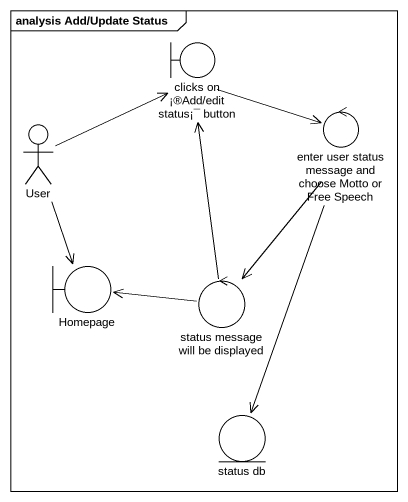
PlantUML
@startuml
mainframe analysis Add/Update Status
boundary "clicks on ¡®Add/edit status¡¯ button" as clicks_on_Add_edit_status
actor User
control "enter user status message and choose Motto or Free Speech" as enter_user_status_message
boundary Homepage
control "status message will be displayed" as status_message_will_be
entity "status db" as status_db
clicks_on_Add_edit_status -right-> enter_user_status_message
User -right-> clicks_on_Add_edit_status
User --> Homepage
enter_user_status_message --> status_message_will_be
enter_user_status_message --> status_db
status_message_will_be -up-> clicks_on_Add_edit_status
status_message_will_be -left-> Homepage
@enduml
